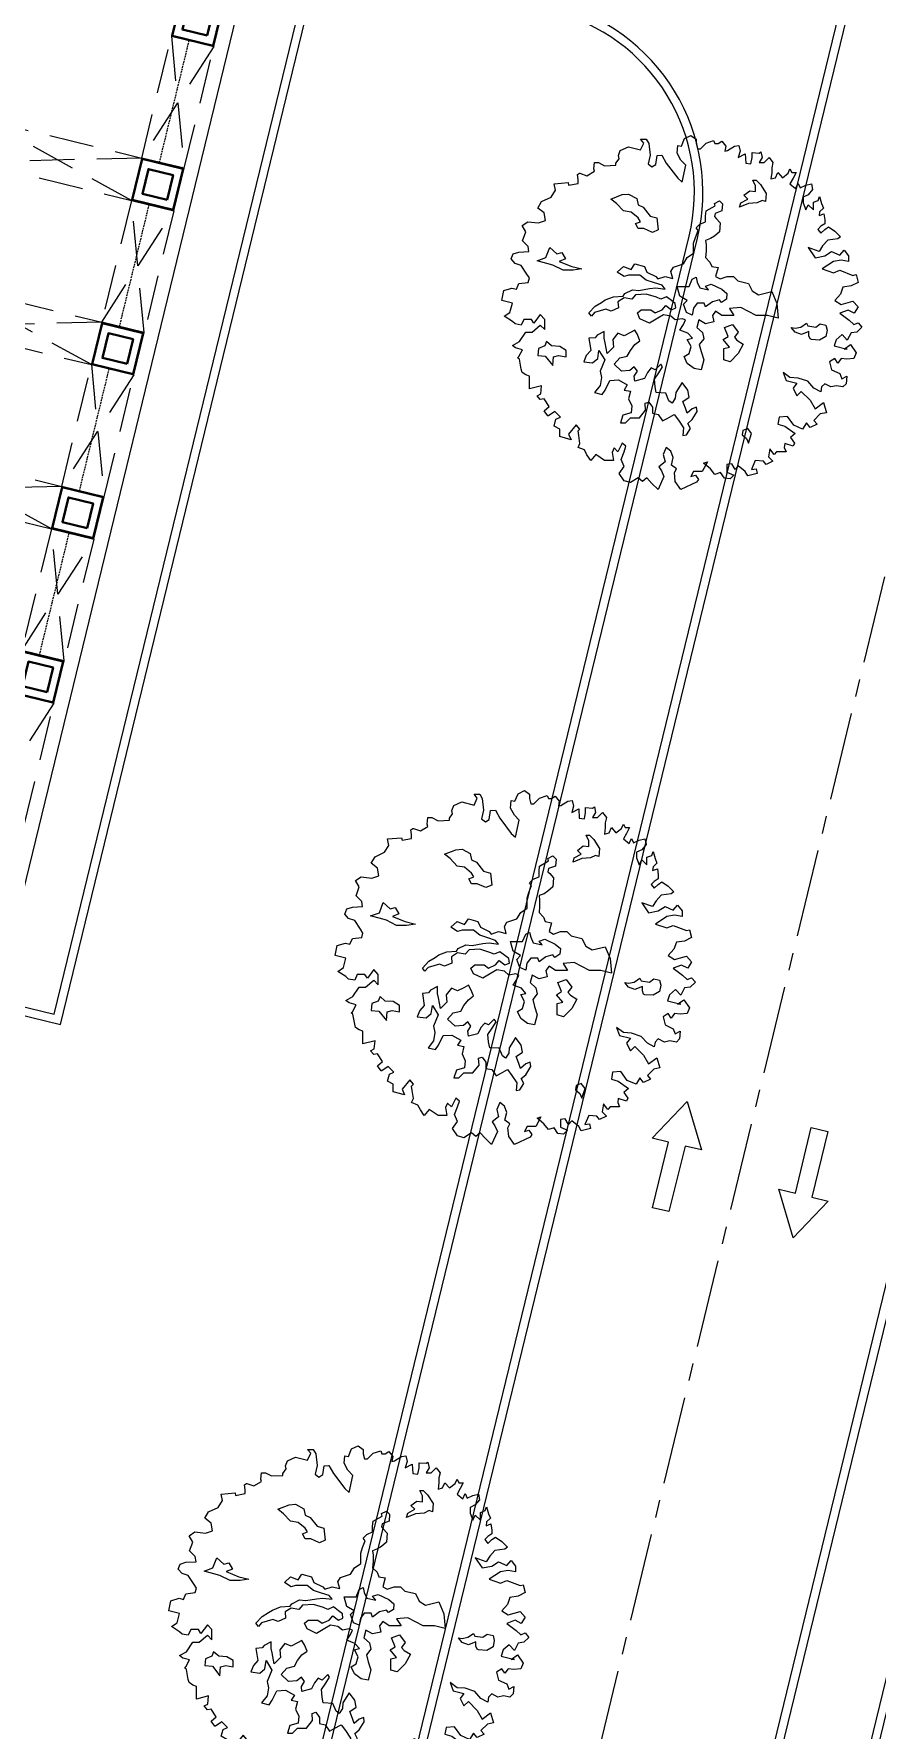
# Model space of a CAD drawing. Header units: inches. Extents: x -48022 to 80112, y -8164 to 5118.
# Drawn here: x 67551 to 68149, y 349 to 1554 of the extents above; entities that cross this region are included whole.
import ezdxf

# ---------------------------------------------------------------- set-up
doc = ezdxf.new("R2010")
doc.units = ezdxf.units.IN
doc.header["$LTSCALE"] = 10
for name, pattern in [('Amconstr', [9999, 9999, 0]), ('CENTER', [2, 1.25, -0.25, 0.25, -0.25]), ('CENTER2', [28.575, 19.05, -3.175, 3.175, -3.175]), ('HIDDEN', [9.525, 6.35, -3.175]), ('XREF-AUDI GRD-FIRST & ROOF PLANS$0$HIDDEN', [0.375, 0.25, -0.125])]:
    doc.linetypes.add(name, pattern=pattern)
for name, color, linetype in [('03--GRID', 8, 'CENTER2'), ('06--LINE-1', 9, 'Continuous'), ('06--LINE-1 HID', 2, 'HIDDEN'), ('arch-win', 40, 'Continuous'), ('FOOTPATH', 1, 'Continuous'), ('M--STAIR', 2, 'Continuous'), ('ROAD CL', 251, 'CENTER'), ('roads & footpath', 161, 'Continuous'), ('trees', 109, 'Continuous'), ('WALL', 4, 'Continuous'), ('XREF-AUDI GRD-FIRST & ROOF PLANS$0$06--LINE-1 HID', 41, 'XREF-AUDI GRD-FIRST & ROOF PLANS$0$HIDDEN')]:
    doc.layers.add(name, color=color, linetype=linetype)
for name, color, linetype, lineweight in [('1_CAR', 1, 'Continuous', 0), ('E--CONCRETE-4', 4, 'Continuous', 40), ('OPENING', 2, 'Continuous', 15)]:
    doc.layers.add(name, color=color, linetype=linetype, lineweight=lineweight)

# ---------------------------------------------------------------- blocks, each defined once
blk = doc.blocks.new('Arpls006')
at = {"color": 0, "linetype": 'ByBlock'}
for points in [[(0.4467, -0.0098), (0.4731, -0.0295), (0.4861, -0.0419), (0.4985, -0.0367), (0.5094, -0.0492), (0.4949, -0.0632), (0.4788, -0.0653), (0.4679, -0.0865), (0.4534, -0.0705), (0.4358, -0.085), (0.4306, -0.1026), (0.4679, -0.1119), (0.4591, -0.1119), (0.4767, -0.099), (0.4928, -0.1223), (0.4861, -0.1384), (0.4664, -0.1405), (0.4503, -0.1384), (0.441, -0.1514), (0.4322, -0.1384), (0.4176, -0.1477), (0.4233, -0.1706), (0.4467, -0.1815), (0.4519, -0.196), (0.4664, -0.1887), (0.4643, -0.21), (0.4555, -0.2193), (0.4373, -0.2157), (0.4213, -0.2193), (0.4036, -0.21), (0.3948, -0.2193), (0.3927, -0.2333), (0.373, -0.223), (0.3554, -0.2032), (0.3285, -0.1939), (0.3051, -0.1923), (0.2854, -0.1778), (0.2942, -0.2012), (0.3248, -0.2084), (0.3139, -0.223), (0.3248, -0.2442), (0.3373, -0.2318), (0.3622, -0.2567), (0.3767, -0.2816), (0.4, -0.2639), (0.4088, -0.2925), (0.3912, -0.2961), (0.373, -0.3142), (0.3819, -0.3246), (0.3622, -0.334), (0.3518, -0.321), (0.3409, -0.3391), (0.316, -0.3282), (0.2979, -0.3033), (0.2745, -0.3049), (0.2709, -0.3246), (0.2906, -0.3303), (0.3196, -0.3516), (0.3067, -0.3625), (0.3176, -0.3786), (0.3139, -0.3874), (0.2906, -0.3801), (0.289, -0.391), (0.2942, -0.4035), (0.2818, -0.4035), (0.2673, -0.4035), (0.2605, -0.4107), (0.2481, -0.3946), (0.2445, -0.418), (0.2569, -0.4304), (0.2372, -0.4392), (0.2299, -0.4304), (0.2066, -0.4284), (0.1957, -0.4538), (0.2087, -0.4517), (0.2118, -0.4647), (0.1854, -0.4714), (0.1781, -0.459), (0.1584, -0.4429), (0.1496, -0.4538), (0.1402, -0.4377), (0.1262, -0.4392), (0.1262, -0.461), (0.1459, -0.4698), (0.1351, -0.4807), (0.119, -0.4787), (0.1081, -0.4626), (0.092, -0.4678), (0.0796, -0.4517), (0.0599, -0.4356), (0.0708, -0.432), (0.0563, -0.459), (0.0314, -0.459), (0.0241, -0.4735), (0.0365, -0.4698), (0.0454, -0.4823), (0.0402, -0.4896), (-0.0044, -0.5108), (-0.0205, -0.4875), (-0.0226, -0.4626), (-0.0169, -0.4517), (-0.0314, -0.4413), (-0.0262, -0.4195), (-0.0329, -0.4019), (-0.0459, -0.391), (-0.0547, -0.4107), (-0.0495, -0.432), (-0.0671, -0.4465), (-0.0599, -0.4574), (-0.0526, -0.4735), (-0.0692, -0.5108), (-0.0868, -0.4932), (-0.1014, -0.4771), (-0.1138, -0.4875), (-0.1263, -0.4771), (-0.1475, -0.4911), (-0.1657, -0.4859), (-0.1802, -0.4647), (-0.1657, -0.445), (-0.1745, -0.4252), (-0.1657, -0.4035), (-0.1605, -0.3874), (-0.1708, -0.3786), (-0.1833, -0.4035), (-0.1942, -0.3926), (-0.1999, -0.4055), (-0.1962, -0.4284), (-0.2211, -0.4284), (-0.246, -0.4107), (-0.2605, -0.4284), (-0.2714, -0.4123), (-0.2782, -0.3983), (-0.2963, -0.391), (-0.2911, -0.3801), (-0.2942, -0.3568), (-0.2963, -0.3443), (-0.2911, -0.3391), (-0.3015, -0.3267), (-0.3233, -0.3537), (-0.316, -0.3697), (-0.3482, -0.3604), (-0.3482, -0.3391), (-0.3642, -0.3303), (-0.3591, -0.3106), (-0.3466, -0.3049), (-0.3627, -0.2888), (-0.3803, -0.3013), (-0.3824, -0.3013), (-0.3928, -0.2873), (-0.3788, -0.2748), (-0.3928, -0.253), (-0.4036, -0.2551), (-0.4125, -0.2442), (-0.4021, -0.239), (-0.4, -0.2157), (-0.4342, -0.2245), (-0.4342, -0.2069), (-0.4342, -0.1887), (-0.4446, -0.1851), (-0.4555, -0.1778), (-0.4576, -0.169), (-0.4627, -0.1405), (-0.4679, -0.1368), (-0.4643, -0.1332), (-0.4539, -0.1135), (-0.4736, -0.1083), (-0.4825, -0.1011), (-0.4627, -0.0902), (-0.4446, -0.0632), (-0.427, -0.0632), (-0.4036, -0.0435), (-0.3912, -0.0564), (-0.3912, -0.0274), (-0.4036, -0.0134), (-0.4218, -0.0383), (-0.4285, -0.0274), (-0.4503, -0.0274), (-0.4576, -0.0435), (-0.4752, -0.0404), (-0.4825, -0.0331), (-0.5058, -0.0186), (-0.4897, -0.0077), (-0.4825, 0.0188), (-0.513, 0.026), (-0.5073, 0.0546), (-0.484, 0.0618), (-0.4716, 0.0582), (-0.4643, 0.0743), (-0.4379, 0.0779), (-0.4342, 0.0903), (-0.4415, 0.1012), (-0.4576, 0.1261), (-0.4752, 0.1318), (-0.4861, 0.1443), (-0.4804, 0.1588), (-0.4643, 0.164), (-0.4358, 0.1656), (-0.4379, 0.1801), (-0.4539, 0.1962), (-0.4446, 0.2211), (-0.4555, 0.2392), (-0.4394, 0.2501), (-0.4088, 0.2465), (-0.3891, 0.2532), (-0.3928, 0.275), (-0.4109, 0.289), (-0.4, 0.3072), (-0.3731, 0.3196), (-0.3606, 0.3393), (-0.3642, 0.3575), (-0.3248, 0.3611), (-0.3233, 0.3538), (-0.2963, 0.359), (-0.2963, 0.3699), (-0.2979, 0.3839), (-0.2927, 0.3876), (-0.2911, 0.3876), (-0.2714, 0.3808), (-0.2497, 0.3933), (-0.2517, 0.4), (-0.2497, 0.4182), (-0.2388, 0.4182), (-0.2211, 0.4093), (-0.189, 0.4109), (-0.189, 0.4166), (-0.1802, 0.429), (-0.1817, 0.4379), (-0.1765, 0.4524), (-0.1532, 0.4628), (-0.119, 0.4539), (-0.1102, 0.4737), (-0.119, 0.4845), (-0.1029, 0.4845), (-0.0957, 0.4721), (-0.092, 0.4394), (-0.0977, 0.4145), (-0.0868, 0.4057), (-0.076, 0.413), (-0.0723, 0.4379), (-0.0583, 0.4394), (-0.0459, 0.4166), (-0.0132, 0.3735), (-0.0008, 0.3627), (0.0096, 0.4109), (-0.0044, 0.4254), (-0.0153, 0.4451), (-0.0132, 0.4664), (-0.0029, 0.4648)], [(-0.0029, 0.4648), (0.006, 0.4861), (0.0241, 0.4949), (0.0386, 0.4845), (0.0386, 0.4721), (0.0423, 0.4576), (0.0511, 0.4576), (0.0671, 0.4737), (0.0884, 0.4809), (0.092, 0.4721), (0.1008, 0.4721), (0.1117, 0.4788), (0.1226, 0.4648), (0.1205, 0.4503), (0.1278, 0.4524), (0.1475, 0.4648), (0.1599, 0.4664), (0.1636, 0.4503), (0.1584, 0.4327), (0.1781, 0.4431), (0.1797, 0.4166), (0.1942, 0.4145), (0.1978, 0.4327), (0.1978, 0.4467), (0.2175, 0.4451), (0.2227, 0.4488), (0.2263, 0.4327), (0.2175, 0.4182), (0.2315, 0.4182), (0.246, 0.4327), (0.2569, 0.4182), (0.2533, 0.4036), (0.2533, 0.3896), (0.2512, 0.3715), (0.2642, 0.3751), (0.2709, 0.3896), (0.2839, 0.3751), (0.2999, 0.3876), (0.3051, 0.4), (0.3103, 0.3896), (0.3228, 0.3896), (0.3139, 0.3735), (0.3051, 0.3575), (0.3212, 0.3445), (0.3285, 0.359), (0.3336, 0.3466), (0.3497, 0.3538), (0.3658, 0.3575), (0.3694, 0.3414), (0.357, 0.3269), (0.3425, 0.3196), (0.3425, 0.3035), (0.3497, 0.2838), (0.357, 0.2983), (0.3715, 0.2838), (0.3715, 0.3056), (0.3855, 0.3108), (0.3891, 0.3217), (0.3948, 0.302), (0.4, 0.289), (0.3891, 0.2786), (0.3876, 0.2677), (0.4016, 0.2729), (0.4036, 0.2553), (0.4036, 0.2444), (0.3927, 0.2371), (0.3839, 0.2283), (0.3927, 0.2174), (0.4036, 0.2283), (0.4145, 0.2356), (0.4322, 0.2231), (0.4482, 0.207), (0.441, 0.2013), (0.4124, 0.1977), (0.3979, 0.1816), (0.3876, 0.1656), (0.357, 0.1764), (0.3767, 0.1479), (0.4036, 0.1531), (0.4233, 0.1656), (0.4467, 0.1552), (0.4591, 0.1692), (0.4716, 0.1531), (0.4716, 0.137), (0.4503, 0.1407), (0.4285, 0.137), (0.3964, 0.1158), (0.4285, 0.1049), (0.4467, 0.1121), (0.484, 0.0976), (0.4928, 0.0997), (0.4985, 0.0779), (0.4788, 0.0675), (0.4555, 0.0639), (0.4482, 0.0442), (0.4322, 0.026), (0.4503, 0.0151), (0.484, 0.0245), (0.4985, 0.0084), (0.4876, -0.0098), (0.47, -0.0009), (0.4467, -0.0098)]]:
    blk.add_lwpolyline(points, dxfattribs=at)
for points in [[(0.1745, 0.3251), (0.1907, 0.3379), (0.2068, 0.3361), (0.2068, 0.3523), (0.1995, 0.3681), (0.2087, 0.3681), (0.2211, 0.3556), (0.2373, 0.3306), (0.2355, 0.3075), (0.2263, 0.3108), (0.212, 0.3038), (0.187, 0.302), (0.162, 0.2913), (0.1657, 0.3038), (0.1852, 0.3145)], [(-0.1709, 0.327), (-0.153, 0.3288), (-0.1298, 0.3163), (-0.1262, 0.2983), (-0.1118, 0.2913), (-0.092, 0.2663), (-0.0725, 0.2608), (-0.0689, 0.2267), (-0.085, 0.2197), (-0.11, 0.2304), (-0.1262, 0.2304), (-0.1335, 0.2447), (-0.1192, 0.2502), (-0.1262, 0.2608), (-0.146, 0.277), (-0.1673, 0.2806), (-0.1871, 0.302), (-0.2032, 0.3145)], [(-0.3769, 0.1767), (-0.3571, 0.1587), (-0.3428, 0.1624), (-0.3321, 0.1444), (-0.3501, 0.1374), (-0.3141, 0.1231), (-0.2855, 0.1158), (-0.3105, 0.1121), (-0.3391, 0.1121), (-0.3678, 0.1264), (-0.4125, 0.1389), (-0.3876, 0.1481)], [(0.3089, -0.0507), (0.3196, -0.0525), (0.3357, -0.0491), (0.3518, -0.0382), (0.3555, -0.0455), (0.3787, -0.0491), (0.3911, -0.04), (0.4073, -0.0436), (0.4109, -0.058), (0.4073, -0.076), (0.3893, -0.0866), (0.3662, -0.0848), (0.3625, -0.083), (0.3589, -0.0741), (0.3589, -0.0616), (0.3375, -0.0705), (0.3196, -0.0635)], [(-0.3714, -0.1028), (-0.3857, -0.0903), (-0.3912, -0.1028), (-0.4089, -0.1098), (-0.4107, -0.1296), (-0.3894, -0.1314), (-0.3678, -0.1582), (-0.3659, -0.1333), (-0.3516, -0.1296), (-0.3303, -0.1333), (-0.3303, -0.1153), (-0.3483, -0.1046)], [(0.1962, -0.3515), (0.1852, -0.3372), (0.1709, -0.3426), (0.1691, -0.3551), (0.1818, -0.3658), (0.187, -0.3786)]]:
    blk.add_lwpolyline(points, close=True, dxfattribs=at)
at = {"layer": 'trees', "color": 32, "linetype": 'ByBlock'}
for points in [[(-0.2657, -0.0092), (-0.2477, 0.0103), (-0.2297, 0.021), (-0.2191, 0.0283), (-0.1959, 0.0371), (-0.1688, 0.0389), (-0.1636, 0.0463), (-0.142, 0.0569), (-0.1243, 0.0551), (-0.0939, 0.0606), (-0.0759, 0.0624), (-0.0491, 0.0588), (-0.0579, 0.0694), (-0.0795, 0.0767), (-0.1027, 0.0838), (-0.1207, 0.0981), (-0.153, 0.0981), (-0.1655, 0.0944), (-0.185, 0.1069), (-0.1673, 0.1231), (-0.1457, 0.1142), (-0.135, 0.1304), (-0.1082, 0.1231), (-0.1009, 0.1069), (-0.0759, 0.0944), (-0.0704, 0.0874), (-0.0491, 0.0944), (-0.0275, 0.0892), (-0.0329, 0.1087), (-0.0256, 0.1212), (0.003, 0.1304), (0.0137, 0.1484), (0.0317, 0.1609), (0.0317, 0.1895), (0.0368, 0.2057), (0.0441, 0.2252), (0.0387, 0.2325), (0.0493, 0.2432), (0.0655, 0.2502), (0.0655, 0.2663), (0.0673, 0.2806), (0.0923, 0.295), (0.0908, 0.3023), (0.1051, 0.3093), (0.1139, 0.3005), (0.1121, 0.2806), (0.0923, 0.2736), (0.0908, 0.2645), (0.0959, 0.2593), (0.1066, 0.2468), (0.1051, 0.2215), (0.0908, 0.209), (0.0798, 0.202), (0.0655, 0.1965), (0.0673, 0.184), (0.0673, 0.166), (0.0655, 0.1484), (0.078, 0.1356), (0.0834, 0.1231), (0.1014, 0.1197), (0.0941, 0.0944), (0.1066, 0.0874), (0.1264, 0.0944), (0.1444, 0.0944), (0.1569, 0.0819), (0.1873, 0.0749), (0.198, 0.0533), (0.216, 0.0426), (0.2534, 0.0514), (0.2678, 0.0176), (0.2714, -0.0238), (0.241, -0.0165), (0.2087, -0.0165), (0.1657, 0.0066), (0.1337, 0.0033), (0.1462, -0.0165), (0.1121, -0.0165), (0.0941, -0.004), (0.0853, -0.0165), (0.0889, -0.0345), (0.0655, -0.0397), (0.046, -0.029), (0.0405, -0.0507), (0.0566, -0.065), (0.0603, -0.0827), (0.0478, -0.0988), (0.053, -0.1186), (0.0603, -0.1418), (0.053, -0.1704), (0.0332, -0.1671), (0.0137, -0.1528), (0.0045, -0.1329), (0.0189, -0.1241), (0.0243, -0.1043), (0.0137, -0.0845), (0.028, -0.0811), (0.0155, -0.0668), (-0.008, -0.0577), (0.003, -0.0415), (0.0082, -0.029), (-0.0006, -0.0254), (-0.0204, -0.029), (-0.0329, -0.0184), (-0.0543, -0.0147), (-0.0704, -0.0238), (-0.0939, -0.0382), (-0.1207, -0.0254), (-0.1277, -0.0092), (-0.117, -0.0004), (-0.0902, -0.0004), (-0.0777, -0.0092), (-0.0579, -0.0004), (-0.0473, 0.0121), (-0.0311, -0.0004), (-0.0186, 0.0051), (-0.0204, 0.0176), (-0.0311, 0.0265), (-0.0454, 0.0371), (-0.0616, 0.0301), (-0.0741, 0.0353), (-0.1027, 0.0444), (-0.1332, 0.0426), (-0.1438, 0.0301), (-0.1655, 0.0338), (-0.1831, 0.0228), (-0.1816, 0.0051), (-0.2029, -0.004), (-0.2173, 0.0015), (-0.2495, -0.0077), (-0.2584, -0.0184)], [(0.0189, 0.0658), (0.0277, 0.0871), (0.0387, 0.0926), (0.042, 0.0783), (0.0493, 0.0621), (0.0743, 0.0566), (0.0655, 0.0673), (0.0816, 0.0728), (0.1118, 0.0585), (0.1261, 0.046), (0.1246, 0.0298), (0.1103, 0.021), (0.1048, 0.028), (0.085, 0.0228), (0.0655, 0.0085), (0.0618, 0.0191), (0.042, 0.0191), (0.0313, 0.0048), (0.0277, -0.015), (0.0115, -0.0077), (0.0027, 0.0155), (0.0134, 0.0261), (-0.008, 0.0386), (-0.0153, 0.0658)], [(0.1191, -0.0507), (0.1422, -0.0418), (0.1584, -0.0635), (0.1477, -0.0778), (0.1547, -0.0866), (0.1727, -0.0973), (0.1584, -0.1241), (0.1352, -0.1476), (0.1173, -0.1421), (0.1173, -0.1098), (0.1334, -0.1064), (0.1154, -0.0848), (0.1298, -0.076)], [(-0.2227, -0.0616), (-0.2425, -0.0723), (-0.248, -0.0793), (-0.2657, -0.0811), (-0.2605, -0.1153), (-0.273, -0.1296), (-0.28, -0.1476), (-0.255, -0.1509), (-0.2407, -0.1384), (-0.2371, -0.1153), (-0.2209, -0.1421), (-0.2337, -0.1744), (-0.23, -0.1924), (-0.2337, -0.2155), (-0.2495, -0.2354), (-0.2282, -0.2405), (-0.2194, -0.228), (-0.2066, -0.2012), (-0.1816, -0.1994), (-0.1566, -0.2137), (-0.1655, -0.228), (-0.1478, -0.2317), (-0.153, -0.253), (-0.1441, -0.2728), (-0.146, -0.2927), (-0.1691, -0.2997), (-0.1764, -0.3213), (-0.1621, -0.3213), (-0.1478, -0.307), (-0.1225, -0.307), (-0.1048, -0.2853), (-0.1064, -0.2655), (-0.0957, -0.2622), (-0.085, -0.2765), (-0.085, -0.2942), (-0.0689, -0.2978), (-0.0564, -0.3158), (-0.0439, -0.3085), (-0.0241, -0.2978), (-0.0116, -0.314), (0.0027, -0.3356), (0.0009, -0.357), (0.0115, -0.3551), (0.0225, -0.3372), (0.0152, -0.3228), (0.0277, -0.3122), (0.042, -0.289), (0.0402, -0.2765), (0.0277, -0.2817), (0.0134, -0.2942), (0.0082, -0.2799), (0.0009, -0.2603), (0.0189, -0.2479), (0.0152, -0.228), (-0.0009, -0.2067), (-0.008, -0.2174), (-0.0189, -0.2354), (-0.0204, -0.2512), (-0.0296, -0.2655), (-0.0384, -0.2585), (-0.0476, -0.2369), (-0.0744, -0.2354), (-0.0777, -0.2192), (-0.0795, -0.1976), (-0.0671, -0.1796), (-0.0564, -0.1619), (-0.0619, -0.1546), (-0.0777, -0.1707), (-0.0887, -0.1653), (-0.0994, -0.1781), (-0.1082, -0.1957), (-0.135, -0.203), (-0.1368, -0.1887), (-0.128, -0.1744), (-0.1368, -0.1619), (-0.1493, -0.1726), (-0.1728, -0.1744), (-0.1941, -0.1546), (-0.178, -0.1366), (-0.1566, -0.1314), (-0.1478, -0.1153), (-0.135, -0.0991), (-0.1207, -0.0885), (-0.128, -0.0705), (-0.135, -0.058), (-0.1478, -0.065), (-0.1655, -0.0741), (-0.1834, -0.0668), (-0.1978, -0.0848), (-0.1959, -0.1064), (-0.2139, -0.1241), (-0.2194, -0.0936), (-0.2227, -0.0811)]]:
    blk.add_lwpolyline(points, close=True, dxfattribs=at)
blk = doc.blocks.new('A$C661C3E8E')
at = {"layer": '03--GRID', "linetype": 'CENTER', "ltscale": 2}
for p, q in [((6.4, 20.6), (8.4, 22.7)), ((8.4, 20.6), (6.4, 22.6)), ((6.4, 13), (8.4, 15.2)), ((8.4, 13), (6.4, 15.2)), ((150.5, 20.6, 0), (152.5, 22.7, 0)), ((152.5, 20.6, 0), (150.5, 22.6, 0)), ((150.5, 13), (152.5, 15.1)), ((152.5, 13), (150.5, 15.1)), ((294.7, 20.6, 0), (296.7, 22.7, 0)), ((296.7, 20.6, 0), (294.7, 22.6, 0)), ((294.7, 13), (296.7, 15.2)), ((296.7, 13), (294.7, 15.2)), ((6.4, 0), (8.4, 2)), ((8.4, 0), (6.4, 2)), ((150.5, 0, 0.2), (152.5, 2, 0.2)), ((152.5, 0, 0.2), (150.5, 2, 0.2)), ((294.7, 0, 0.2), (296.7, 2, 0.2)), ((296.7, 0, 0.2), (294.7, 2, 0.2))]:
    blk.add_line(p, q, dxfattribs=at)
at = {"layer": 'arch-win'}
for p, q in [((0, 22.8, 0.1), (12.9, 23.4, 0.1)), ((0, 22.3, 0.1), (12.9, 22.9, 0.1)), ((6.4, 20.6, 0), (0, 20.3, 0)), ((6.4, 0), (6.4, 20.6)), ((8.4, 15.7, 0.1), (157, 23.4, 0.1)), ((8.4, 15.2, 0.1), (157.1, 22.9, 0.1)), ((8.4, 0), (8.4, 20.6)), ((150.5, 20.6), (8.4, 13)), ((8.9, 15.7, 0), (8.9, 22.7, 0)), ((150.5, 2), (150.5, 20.6)), ((152.5, 15.7, 0.1), (301.2, 23.4, 0.1)), ((152.5, 15.2, 0.1), (301.2, 22.9, 0.1)), ((152.5, 2), (152.5, 20.6)), ((294.7, 20.6), (152.5, 13)), ((153, 15.7, 0), (153, 22.7, 0)), ((294.7, 2), (294.7, 20.6)), ((296.7, 2), (296.7, 20.6)), ((296.7, 15.7, 0.1), (379.6, 20, 0.1)), ((296.7, 15.2, 0.1), (379.6, 19.5, 0.1)), ((379.6, 17.5), (296.7, 13)), ((297.2, 15.7, 0), (297.2, 22.7, 0))]:
    blk.add_line(p, q, dxfattribs=at)
for points in [[(6.4, 22.6), (8.4, 22.7), (8.4, 20.6), (6.4, 20.6)], [(6.4, 15.2), (8.4, 15.2), (8.4, 13), (6.4, 13)], [(150.5, 22.6), (152.5, 22.7), (152.5, 20.6), (150.5, 20.6)], [(150.5, 15.1), (152.5, 15.1), (152.5, 13), (150.5, 13)], [(294.7, 22.6), (296.7, 22.7), (296.7, 20.6), (294.7, 20.6)], [(294.7, 15.2), (296.7, 15.2), (296.7, 13), (294.7, 13)], [(150.5, 2), (152.5, 2), (152.5, 0), (150.5, 0)], [(294.7, 2), (296.7, 2), (296.7, 0), (294.7, 0)]]:
    blk.add_lwpolyline(points, close=True, dxfattribs=at)
for points, elevation in [([(8.4, 15.1), (8.4, 0)], -0.1), ([(13, 21.5), (13.5, 21.5), (13.4, 23.5), (12.9, 23.4), (13, 21.5)], 0.1), ([(157.1, 21.5), (157.6, 21.5), (157.5, 23.5), (157, 23.4), (157.1, 21.5)], 0.1), ([(301.3, 21.5), (301.8, 21.5), (301.7, 23.5), (301.2, 23.4), (301.3, 21.5)], 0.1)]:
    blk.add_lwpolyline(points, dxfattribs=dict(at, elevation=elevation))
blk = doc.blocks.new('COL30')
at = {"layer": '06--LINE-1', "linetype": 'ByBlock'}
blk.add_lwpolyline([(-15.5, 15.5), (15.5, 15.5), (15.5, -15.5), (-15.5, -15.5)], close=True, dxfattribs=at)
at = {"layer": 'E--CONCRETE-4'}
for points in [[(-15, 15), (15, 15), (15, -15), (-15, -15)], [(-9, 9), (9, 9), (9, -9), (-9, -9)]]:
    blk.add_lwpolyline(points, close=True, dxfattribs=at)
blk = doc.blocks.new('A$C2b783d29')
at = {"layer": '06--LINE-1 HID', "ltscale": 0.5}
for points in [[(999, 385.2), (999, 270.2), (1030, 384.9), (1030, 270.2)], [(1119, 385.2), (1119, 270.2), (1150, 384.9), (1150, 270.2)], [(1239, 385.2), (1239, 270.2), (1270, 384.9), (1270, 270.2)], [(790, 270.2), (879, 270.2), (790, 239.2), (879, 239.2)], [(999, 270.2), (910, 270.2), (999, 239.2), (910, 239.2)], [(1030, 270.2), (1119, 270.2), (1030, 239.2), (1119, 239.2)], [(1239, 270.2), (1150, 270.2), (1239, 239.2), (1150, 239.2)], [(1270, 270.2), (1359, 270.2), (1270, 239.2), (1359, 239.2)]]:
    blk.add_lwpolyline(points, close=True, dxfattribs=at)
at = {"layer": 'M--STAIR'}
blk.add_lwpolyline([(706.5, 385.2), (706.5, 228.7), (1440, 228.7)], dxfattribs=at)
at = {"layer": 'XREF-AUDI GRD-FIRST & ROOF PLANS$0$06--LINE-1 HID', "ltscale": 0.5}
for p, q in [((999, 257.4), (909, 257.4)), ((1119, 257.4), (1029, 257.4)), ((1239, 257.4), (1149, 257.4)), ((1359, 257.4), (1269, 257.4))]:
    blk.add_line(p, q, dxfattribs=at)
at = {"xscale": -1, "rotation": 180}
for p in [(894.5, 254.7), (1014.5, 254.7), (1134.5, 254.7), (1254.5, 254.7), (1374.5, 254.7)]:
    blk.add_blockref('COL30', p, dxfattribs=at)
at = {"layer": 'OPENING'}
blk.add_blockref('A$C661C3E8E', (1207.9, 393.1), dxfattribs=at)

msp = doc.modelspace()

# ---------------------------------------------------------------- block references
at = {"layer": 'trees', "xscale": 250, "yscale": 250, "zscale": 250}
for p in [(68011.4, 1358), (67893.2, 892.8), (67775.1, 427.5)]:
    msp.add_blockref('Arpls006', p, dxfattribs=at)

# ---------------------------------------------------------------- next in the draw order: block references
at = {"layer": 'WALL', "linetype": 'Amconstr', "lineweight": 25, "rotation": 76.31633277806492}
msp.add_blockref('A$C2b783d29', (67589.7, 167.9, 0), dxfattribs=at)

# ---------------------------------------------------------------- next in the draw order: linework, layer by layer
at = {"layer": '1_CAR'}
for points in [[(67990.2, 720.3), (68001.5, 766.9), (67989.9, 769.8), (68014.7, 795.8), (68024.8, 761.3), (68013.2, 764.1), (68001.8, 717.5)], [(68114.5, 774.4), (68103.1, 727.7), (68114.8, 724.9), (68089.9, 698.9), (68079.8, 733.4), (68091.5, 730.6), (68102.8, 777.2)]]:
    msp.add_lwpolyline(points, close=True, dxfattribs=at)
at = {"layer": 'FOOTPATH', "elevation": 0}
for points in [[(66903.7, 543.4), (67310, 444.4), (67417.9, 887.5), (67569.9, 850.5), (67754.8, 1609.8)], [(66905.1, 549.2), (67305.6, 451.7), (67413.5, 894.7), (67565.5, 857.7), (67749, 1611.2)]]:
    msp.add_lwpolyline(points, dxfattribs=at)
at = {"layer": 'ROAD CL', "color": 1, "ltscale": 5}
msp.add_lwpolyline([(68746.2, 3597.4), (67790.3, -328.9, -0.345872), (67452.2, -594.5), (67063.9, -594.5, -0.265797), (66763.9, -423, 0.401109), (66077.8, -228.5, -0.200782), (65810.2, -252.7, 0.02301), (64627.8, 61.7, 0.126482), (55518, -265.1)], format="xyb", dxfattribs=at)
at = {"layer": 'roads & footpath'}
for points in [[(68716, 2965.8, -1.032348), (68972.2, 2902.1), (68785.5, 2947.1), (67990.7, -317.5), (68177.2, -363), (68157.9, -437.8, -0.938473), (67906.4, -359.3), (68716, 2965.8)], [(64635.2, 139.9, -0.016564), (65815.5, -159.4, 0.206371), (65996.2, -136.6, -0.432733), (66886.2, -396.7, 0.282433), (67091.3, -522.5), (67438.9, -522.5, 0.345872), (67662.4, -347), (68401.5, 2688.9), (68313.3, 2833.9)], [(64636.5, 145.8, -0.016564), (65817.2, -153.7, 0.206371), (65993.2, -131.5, -0.432733), (66891.6, -393.9, 0.282433), (67091.3, -516.5), (67438.9, -516.5, 0.345872), (67656.6, -345.5), (68395.1, 2687.9), (68306.9, 2832.9)], [(64649.3, 204.4, -0.016564), (65833.9, -96, 0.206371), (65962.7, -79.8, -0.079816), (66170.1, 1.4, 0.286973), (66274.8, 103.7), (66372.1, 503), (66859.3, 386.1), (66756.4, -36.2, 0.283052), (66800.5, -173.4, -0.086159), (66945.1, -366.8, 0.282433), (67091.3, -456.5), (67438.9, -456.5, 0.345872), (67598.3, -331.3), (68022, 1408.9, 0.414214), (67920.5, 1575.6), (67902, 1580.1), (68029.9, 2105.8), (68048.5, 2101.3, 0.414214), (68215.2, 2202.7), (68330.9, 2677.9), (68242.7, 2822.9)], [(64650.6, 210.3, -0.016564), (65835.5, -90.3, 0.206371), (65959.6, -74.6, -0.079809), (66168.8, 7.3, 0.287008), (66269, 105.1), (66367.6, 510.2), (66866.5, 390.6), (66762.2, -37.6, 0.271841), (66800.7, -165.6, -0.088475), (66950.4, -364.1, 0.282433), (67091.3, -450.5), (67438.9, -450.5, 0.345872), (67592.4, -329.9), (68016.1, 1410.3, 0.414214), (67919.1, 1569.8), (67894.7, 1575.7), (68025.5, 2113), (68049.9, 2107.1, 0.414214), (68209.4, 2204.1), (68324.5, 2676.9), (68236.3, 2821.9)]]:
    msp.add_lwpolyline(points, format="xyb", dxfattribs=at)
msp.add_lwpolyline([(68721.4, 2962.7, -1.00924), (68967.8, 2909.3), (68781.1, 2954.4), (67983.4, -322), (68169.9, -367.4), (68152.2, -435.9, -0.93722), (67912.2, -360.7)], format="xyb", close=True, dxfattribs=at)

doc.saveas('drawing.dxf')
